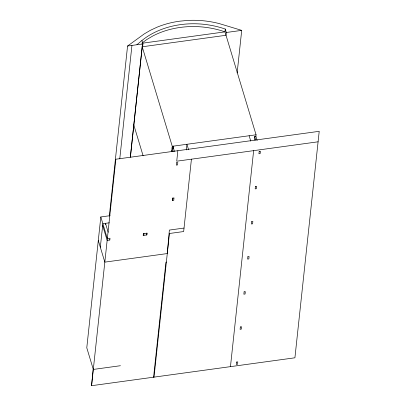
<?xml version="1.0" encoding="UTF-8"?>
<svg xmlns="http://www.w3.org/2000/svg" width="406" height="406" viewBox="0 0 406 406"><rect width="100%" height="100%" fill="white"/><g stroke="black" fill="none" stroke-linecap="round" stroke-linejoin="round"><path stroke-width="0.61" d="M172.672 200.539L172.92 198.072M109.787 239.718L109.757 240.037L107.154 240.393L102.657 225.497M110.062 215.687L100.82 216.956L86.782 347.81L93.309 369.435L120.43 365.715M100.323 247.234L102.855 223.706L109.265 222.808M105.372 224.528L105.499 223.325L108.199 232.262M109.326 216.007L127.56 46.035L144.257 33.901L150.484 30.257L157.193 27.136A79.946 61.24 6.1 0 1 179.503 21.208L187.42 20.442A79.946 61.24 6.1 0 1 219.306 23.604L241.712 30.374L237.145 72.938M93.192 369.054L91.563 385.7L294.918 357.798L319.217 131.316L115.862 159.218L91.563 385.7M109.803 240.032L109.996 238.22L107.346 238.581L100.82 216.956M119.765 158.913L131.94 45.426M241.712 30.374L226.32 32.485L225.284 29.065A75.425 57.779 6.1 0 0 141.922 40.504L136.898 44.746M143.81 235.363L144.008 233.557M146.703 234.967L146.896 233.156M171.702 151.474L172.261 146.297L142.207 46.761L142.648 46.7L142.948 43.904L141.922 40.504M173.179 148.86L173.474 146.13M177.853 150.712L176.732 161.197L318.096 141.801M154.021 377.128L169.434 233.496L183.659 231.547L191.424 159.182M186.324 149.921L186.927 144.282L188.546 149.647M225.284 29.065L224.985 31.861L256.064 134.797L255.897 136.345L257.155 140.517M226.309 32.444L226.02 35.281L142.212 46.781M255.897 136.345L254.684 136.512L254.43 138.877L254.79 140.07M230.461 366.643L253.638 150.646M142.11 42.95L146.982 39.402L152.859 35.967A75.425 57.779 6.1 0 1 224.985 31.861L142.207 43.224M127.56 46.035L142.948 43.904L141.856 44.061M172.261 146.297L256.064 134.797M184.035 228.06L169.368 230.075L167.282 253.562L104.829 262.129L98.293 240.504M166.364 262.083L165.927 262.144L153.585 377.189L153.468 376.809M254.684 136.512L255.765 140.085M249.137 135.746L250.756 141.11M174.418 151.352L173.306 147.677L172.093 147.845L173.174 151.418M171.839 150.21L172.2 151.402M133.813 124.997L143.105 155.767M142.506 43.965L130.372 157.076L142.506 43.965M143.369 233.643L143.171 235.455L146.891 234.942L147.089 233.13L143.369 233.643M172.799 198.087L172.535 200.559L173.748 200.391L174.012 197.92L172.799 198.087M176.59 162.74L176.336 165.105L177.554 164.943L177.808 162.573L176.59 162.74M236.581 362.056L236.328 364.421L237.54 364.253L237.794 361.888L236.581 362.056M240.347 326.947L240.093 329.312L241.311 329.144L241.565 326.779L240.347 326.947M244.113 291.838L243.859 294.203L245.077 294.04L245.331 291.67L244.113 291.838M247.883 256.729L247.63 259.099L248.842 258.932L249.096 256.567L247.883 256.729M251.649 221.625L251.395 223.99L252.608 223.823L252.862 221.458L251.649 221.625M255.415 186.516L255.161 188.881L256.374 188.714L256.628 186.349L255.415 186.516M259.18 151.408L258.926 153.772L260.144 153.61L260.398 151.24L259.18 151.408"/></g></svg>
